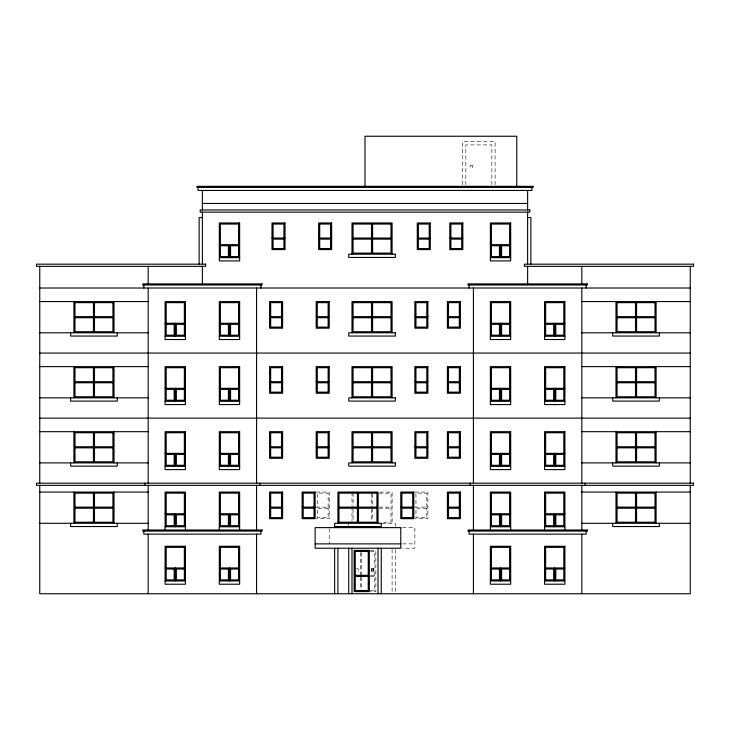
<?xml version="1.0" encoding="UTF-8"?>
<svg xmlns="http://www.w3.org/2000/svg" width="730" height="730" viewBox="0 0 730 730"><rect width="100%" height="100%" fill="white"/><g stroke="black" fill="none" stroke-linecap="round" stroke-linejoin="round"><path stroke-width="0.55" stroke-dasharray="3.65 2.74" d="M316.209 492.066L329.221 492.066L329.221 518.683L316.209 518.683M379.846 492.066L392.101 492.066L392.101 523.291M414.868 492.066L427.88 492.066L427.88 518.683L414.868 518.683M379.098 493.152L391.015 493.152L391.015 522.205L382.347 522.205M316.209 507.131L329.221 507.131M379.098 507.131L391.015 507.131M414.868 507.131L427.88 507.131M379.098 508.217L391.015 508.217M382.073 523.291L395.359 523.291L395.359 526.54M402.476 527.626L414.868 527.626L414.868 548.221L402.476 548.221M402.476 543.886L414.868 543.886M370.42 550.393L375.84 550.393L375.84 591.592L370.42 591.592M370.42 551.479L374.755 551.479L374.755 567.374M356.331 568.825L358.494 568.825L358.494 570.988L356.331 570.988M370.42 575.331L374.755 575.331M370.42 576.408L374.755 576.408M370.42 590.506L374.755 590.506L374.755 571.918M495.095 184.781L495.095 141.666L462.574 141.666L462.574 184.781M491.847 184.763L491.847 144.914L465.831 144.914L465.831 184.763M426.795 507.131L426.795 493.152L415.954 493.152L415.954 507.131M395.359 549.508L395.359 592.623M392.101 549.361L392.101 592.623M372.592 494.219L372.592 507.131M372.592 508.217L372.592 521.129M371.506 493.152L371.506 507.131M371.506 509.294L371.506 522.205M361.751 552.592L361.751 576.006M361.751 577.12L361.751 590.506M360.666 552.619L360.666 575.997M360.666 577.111L360.666 589.365M353.074 493.152L353.074 506.054M353.074 509.294L353.074 521.129M351.988 492.066L351.988 505.443M351.988 506.556L351.988 521.056M348.739 523.291L348.739 525.454M329.221 528.712L329.221 543.886M328.135 507.131L328.135 493.152L317.295 493.152L317.295 507.131M472.328 165.518L470.166 165.518L470.166 167.681L472.328 167.681L472.328 165.518M328.135 508.217L317.295 508.217L317.295 517.597L328.135 517.597L328.135 508.217M426.795 508.217L415.954 508.217L415.954 517.597L426.795 517.597L426.795 508.217"/><path stroke-width="1.09" d="M202.374 203.46L527.626 203.46M202.374 217.558L199.126 217.558L199.126 264.068M527.626 217.558L530.874 217.558L530.874 264.068M272.007 238.044L285.019 238.044M318.627 238.044L331.639 238.044M353.074 238.044L391.015 238.044M417.286 238.044L430.298 238.044M449.808 238.044L462.82 238.044M353.074 239.13L391.015 239.13M219.319 244.66L239.641 244.66M490.359 244.66L510.681 244.66M219.319 257.672L239.641 257.672M490.359 257.672L510.681 257.672M39.748 288.022L690.252 288.022M39.748 301.581L148.172 301.581M581.828 301.581L690.252 301.581M74.989 316.647L112.931 316.647M269.598 316.647L282.601 316.647M316.209 316.647L329.221 316.647M353.074 316.647L391.015 316.647M414.868 316.647L427.88 316.647M447.399 316.647L460.402 316.647M617.069 316.647L655.011 316.647M74.989 317.732L112.931 317.732M353.074 317.732L391.015 317.732M617.069 317.732L655.011 317.732M165.108 323.262L185.438 323.262M219.319 323.262L239.641 323.262M490.359 323.262L510.681 323.262M544.562 323.262L564.892 323.262M39.748 332.798L148.172 332.798M581.828 332.798L690.252 332.798M165.108 336.265L185.438 336.265M219.319 336.265L239.641 336.265M490.359 336.265L510.681 336.265M544.562 336.265L564.892 336.265M39.748 353.074L690.252 353.074M39.748 366.624L148.172 366.624M581.828 366.624L690.252 366.624M74.989 381.699L112.931 381.699M269.598 381.699L282.601 381.699M316.209 381.699L329.221 381.699M353.074 381.699L391.015 381.699M414.868 381.699L427.88 381.699M447.399 381.699L460.402 381.699M617.069 381.699L655.011 381.699M74.989 382.785L112.931 382.785M353.074 382.785L391.015 382.785M617.069 382.785L655.011 382.785M165.108 388.305L185.438 388.305M219.319 388.305L239.641 388.305M490.359 388.305L510.681 388.305M544.562 388.305L564.892 388.305M39.748 397.85L148.172 397.85M581.828 397.85L690.252 397.85M165.108 401.317L185.438 401.317M219.319 401.317L239.641 401.317M490.359 401.317L510.681 401.317M544.562 401.317L564.892 401.317M39.748 418.126L690.252 418.126M39.748 431.676L148.172 431.676M581.828 431.676L690.252 431.676M74.989 446.742L112.931 446.742M269.598 446.742L282.601 446.742M316.209 446.742L329.221 446.742M353.074 446.742L391.015 446.742M414.868 446.742L427.88 446.742M447.399 446.742L460.402 446.742M617.069 446.742L655.011 446.742M74.989 447.828L112.931 447.828M353.074 447.828L391.015 447.828M617.069 447.828L655.011 447.828M165.108 453.357L185.438 453.357M219.319 453.357L239.641 453.357M490.359 453.357L510.681 453.357M544.562 453.357L564.892 453.357M39.748 462.902L148.172 462.902M581.828 462.902L690.252 462.902M165.108 466.37L185.438 466.37M219.319 466.37L239.641 466.37M490.359 466.37L510.681 466.37M544.562 466.37L564.892 466.37M39.748 492.066L148.172 492.066M581.828 492.066L690.252 492.066M74.989 507.131L112.931 507.131M269.598 507.131L282.601 507.131M302.12 507.131L315.132 507.131M338.985 507.131L376.926 507.131M400.779 507.131L413.791 507.131M447.399 507.131L460.402 507.131M617.069 507.131L655.011 507.131M74.989 508.217L112.931 508.217M338.985 508.217L376.926 508.217M617.069 508.217L655.011 508.217M165.108 513.747L185.438 513.747M219.319 513.747L239.641 513.747M490.359 513.747L510.681 513.747M544.562 513.747L564.892 513.747M39.748 523.291L148.172 523.291M581.828 523.291L690.252 523.291M165.108 526.759L185.438 526.759M219.319 526.759L239.641 526.759M490.359 526.759L510.681 526.759M544.562 526.759L564.892 526.759M315.132 543.886L400.779 543.886M165.108 567.958L185.438 567.958M219.319 567.958L239.641 567.958M490.359 567.958L510.681 567.958M544.562 567.958L564.892 567.958M355.245 575.331L368.248 575.331M355.245 576.408L368.248 576.408M165.108 580.961L185.438 580.961M219.319 580.961L239.641 580.961M490.359 580.961L510.681 580.961M544.562 580.961L564.892 580.961M690.252 266.34L690.252 483.169M690.252 485.34L690.252 593.755L39.748 593.755L39.748 485.34M659.345 332.798L659.345 336.055L612.735 336.055L612.735 332.798M659.345 397.85L659.345 401.099L612.735 401.099L612.735 397.85M659.345 462.902L659.345 466.151L612.735 466.151L612.735 462.902M659.345 523.291L659.345 526.54L612.735 526.54L612.735 523.291M656.097 301.581L656.097 332.798M656.097 366.624L656.097 397.85M656.097 431.676L656.097 462.902M656.097 492.066L656.097 523.291M636.578 302.658L636.578 331.712M636.578 367.71L636.578 396.764M636.578 432.762L636.578 461.816M636.578 493.152L636.578 522.205M635.502 302.658L635.502 331.712M635.502 367.71L635.502 396.764M635.502 432.762L635.502 461.816M635.502 493.152L635.502 522.205M615.983 301.581L615.983 332.798M615.983 366.624L615.983 397.85M615.983 431.676L615.983 462.902M615.983 492.066L615.983 523.291M586.172 284.992L586.172 288.022M586.172 531.093L586.172 534.132L469.08 534.132L469.08 531.093M585.086 483.169L585.086 485.34M581.828 266.34L581.828 283.906M581.828 288.022L581.828 483.169M581.828 485.34L581.828 530.007M581.828 534.132L581.828 593.755M564.892 530.007L564.892 492.066L544.562 492.066L544.562 530.007M563.806 323.262L563.806 302.658L545.648 302.658L545.648 323.262M563.806 388.305L563.806 367.71L545.648 367.71L545.648 388.305M563.806 453.357L563.806 432.762L545.648 432.762L545.648 453.357M563.806 513.747L563.806 493.152L545.648 493.152L545.648 513.747M563.806 567.958L563.806 547.354L545.648 547.354L545.648 567.958M554.727 323.262L554.727 336.265M554.727 388.305L554.727 401.317M554.727 453.357L554.727 466.37M554.727 513.747L554.727 526.759M554.727 567.958L554.727 580.961M531.96 187.418L531.96 190.448L198.04 190.448L198.04 187.418M527.626 190.448L527.626 209.966M527.626 212.138L527.626 264.169M527.626 266.34L527.626 284.773M516.785 187.062L516.785 136.245L365 136.245L365 187.062M510.681 530.007L510.681 492.066L490.359 492.066L490.359 530.007M509.604 244.66L509.604 224.055L491.436 224.055L491.436 244.66M509.604 323.262L509.604 302.658L491.436 302.658L491.436 323.262M509.604 388.305L509.604 367.71L491.436 367.71L491.436 388.305M509.604 453.357L509.604 432.762L491.436 432.762L491.436 453.357M509.604 513.747L509.604 493.152L491.436 493.152L491.436 513.747M509.604 567.958L509.604 547.354L491.436 547.354L491.436 567.958M500.515 244.66L500.515 257.672M500.515 323.262L500.515 336.265M500.515 388.305L500.515 401.317M500.515 453.357L500.515 466.37M500.515 513.747L500.515 526.759M500.515 567.958L500.515 580.961M473.414 288.022L473.414 483.169M473.414 485.34L473.414 530.007M473.414 534.132L473.414 593.755M470.166 483.169L470.166 485.34M469.08 284.992L469.08 288.022M461.734 238.044L461.734 224.055L450.894 224.055L450.894 238.044M459.325 316.647L459.325 302.658L448.485 302.658L448.485 316.647M459.325 381.699L459.325 367.71L448.485 367.71L448.485 381.699M459.325 446.742L459.325 432.762L448.485 432.762L448.485 446.742M459.325 507.131L459.325 493.152L448.485 493.152L448.485 507.131M429.213 238.044L429.213 224.055L418.372 224.055L418.372 238.044M426.795 316.647L426.795 302.658L415.954 302.658L415.954 316.647M426.795 381.699L426.795 367.71L415.954 367.71L415.954 381.699M426.795 446.742L426.795 432.762L415.954 432.762L415.954 446.742M412.705 507.131L412.705 493.152L401.865 493.152L401.865 507.131M392.101 254.195L392.101 222.978L351.988 222.978L351.988 254.195M392.101 332.798L392.101 301.581L351.988 301.581L351.988 332.798M392.101 397.85L392.101 366.624L351.988 366.624L351.988 397.85M392.101 462.902L392.101 431.676L351.988 431.676L351.988 462.902M381.261 548.376L381.261 593.755M378.012 523.291L378.012 492.066L337.899 492.066L337.899 523.291M378.012 548.221L378.012 593.755M372.592 224.055L372.592 253.118M372.592 302.658L372.592 331.712M372.592 367.71L372.592 396.764M372.592 432.762L372.592 461.816M371.506 224.055L371.506 253.118M371.506 302.658L371.506 331.712M371.506 367.71L371.506 396.764M371.506 432.762L371.506 461.816M358.494 493.152L358.494 522.205M357.408 493.152L357.408 522.205M351.988 548.221L351.988 593.755M348.739 548.221L348.739 593.755M337.899 548.221L337.899 593.755M334.641 548.376L334.641 593.755M330.553 238.044L330.553 224.055L319.713 224.055L319.713 238.044M328.135 316.647L328.135 302.658L317.295 302.658L317.295 316.647M328.135 381.699L328.135 367.71L317.295 367.71L317.295 381.699M328.135 446.742L328.135 432.762L317.295 432.762L317.295 446.742M314.046 507.131L314.046 493.152L303.205 493.152L303.205 507.131M283.934 238.044L283.934 224.055L273.093 224.055L273.093 238.044M281.515 316.647L281.515 302.658L270.675 302.658L270.675 316.647M281.515 381.699L281.515 367.71L270.675 367.71L270.675 381.699M281.515 446.742L281.515 432.762L270.675 432.762L270.675 446.742M281.515 507.131L281.515 493.152L270.675 493.152L270.675 507.131M260.92 284.992L260.92 288.022M260.92 531.093L260.92 534.132L143.828 534.132L143.828 531.093M259.834 483.169L259.834 485.34M256.586 288.022L256.586 483.169M256.586 485.34L256.586 530.007M256.586 534.132L256.586 593.755M239.641 530.007L239.641 492.066L219.319 492.066L219.319 530.007M238.564 244.66L238.564 224.055L220.396 224.055L220.396 244.66M238.564 323.262L238.564 302.658L220.396 302.658L220.396 323.262M238.564 388.305L238.564 367.71L220.396 367.71L220.396 388.305M238.564 453.357L238.564 432.762L220.396 432.762L220.396 453.357M238.564 513.747L238.564 493.152L220.396 493.152L220.396 513.747M238.564 567.958L238.564 547.354L220.396 547.354L220.396 567.958M229.485 244.66L229.485 257.672M229.485 323.262L229.485 336.265M229.485 388.305L229.485 401.317M229.485 453.357L229.485 466.37M229.485 513.747L229.485 526.759M229.485 567.958L229.485 580.961M202.374 190.448L202.374 209.966M202.374 212.138L202.374 264.169M202.374 266.34L202.374 284.773M185.438 530.007L185.438 492.066L165.108 492.066L165.108 530.007M184.352 323.262L184.352 302.658L166.194 302.658L166.194 323.262M184.352 388.305L184.352 367.71L166.194 367.71L166.194 388.305M184.352 453.357L184.352 432.762L166.194 432.762L166.194 453.357M184.352 513.747L184.352 493.152L166.194 493.152L166.194 513.747M184.352 567.958L184.352 547.354L166.194 547.354L166.194 567.958M175.273 323.262L175.273 336.265M175.273 388.305L175.273 401.317M175.273 453.357L175.273 466.37M175.273 513.747L175.273 526.759M175.273 567.958L175.273 580.961M148.172 266.34L148.172 283.906M148.172 288.022L148.172 483.169M148.172 485.34L148.172 530.007M148.172 534.132L148.172 593.755M144.914 483.169L144.914 485.34M143.828 284.992L143.828 288.022M117.265 332.798L117.265 336.055L70.655 336.055L70.655 332.798M117.265 397.85L117.265 401.099L70.655 401.099L70.655 397.85M117.265 462.902L117.265 466.151L70.655 466.151L70.655 462.902M117.265 523.291L117.265 526.54L70.655 526.54L70.655 523.291M114.017 301.581L114.017 332.798M114.017 366.624L114.017 397.85M114.017 431.676L114.017 462.902M114.017 492.066L114.017 523.291M94.498 302.658L94.498 331.712M94.498 367.71L94.498 396.764M94.498 432.762L94.498 461.816M94.498 493.152L94.498 522.205M93.422 302.658L93.422 331.712M93.422 367.71L93.422 396.764M93.422 432.762L93.422 461.816M93.422 493.152L93.422 522.205M73.903 301.581L73.903 332.798M73.903 366.624L73.903 397.85M73.903 431.676L73.903 462.902M73.903 492.066L73.903 523.291M39.748 266.34L39.748 483.169M533.046 186.332L196.954 186.332L196.954 187.418L533.046 187.418L533.046 186.332M529.788 209.966L200.212 209.966L200.212 212.138L529.788 212.138L529.788 209.966M239.641 222.978L219.319 222.978L219.319 260.92L239.641 260.92L239.641 222.978M285.019 222.978L272.007 222.978L272.007 249.587L285.019 249.587L285.019 222.978M331.639 222.978L318.627 222.978L318.627 249.587L331.639 249.587L331.639 222.978M430.298 222.978L417.286 222.978L417.286 249.587L430.298 249.587L430.298 222.978M462.82 222.978L449.808 222.978L449.808 249.587L462.82 249.587L462.82 222.978M510.681 222.978L490.359 222.978L490.359 260.92L510.681 260.92L510.681 222.978M391.015 224.055L353.074 224.055L353.074 253.118L391.015 253.118L391.015 224.055M283.934 239.13L273.093 239.13L273.093 248.51L283.934 248.51L283.934 239.13M330.553 239.13L319.713 239.13L319.713 248.51L330.553 248.51L330.553 239.13M429.213 239.13L418.372 239.13L418.372 248.51L429.213 248.51L429.213 239.13M461.734 239.13L450.894 239.13L450.894 248.51L461.734 248.51L461.734 239.13M228.399 245.745L220.396 245.745L220.396 256.586L228.399 256.586L228.399 245.745M238.564 245.745L230.561 245.745L230.561 256.586L238.564 256.586L238.564 245.745M499.439 245.745L491.436 245.745L491.436 256.586L499.439 256.586L499.439 245.745M509.604 245.745L501.601 245.745L501.601 256.586L509.604 256.586L509.604 245.745M395.359 254.195L348.739 254.195L348.739 257.453L395.359 257.453L395.359 254.195M205.632 264.169L36.5 264.169L36.5 266.34L205.632 266.34L205.632 264.169M693.5 264.169L524.368 264.169L524.368 266.34L693.5 266.34L693.5 264.169M262.006 283.906L142.751 283.906L142.751 284.992L262.006 284.992L262.006 283.906M587.248 283.906L467.994 283.906L467.994 284.992L587.248 284.992L587.248 283.906M185.438 301.581L165.108 301.581L165.108 339.523L185.438 339.523L185.438 301.581M239.641 301.581L219.319 301.581L219.319 339.523L239.641 339.523L239.641 301.581M282.601 301.581L269.598 301.581L269.598 328.19L282.601 328.19L282.601 301.581M329.221 301.581L316.209 301.581L316.209 328.19L329.221 328.19L329.221 301.581M427.88 301.581L414.868 301.581L414.868 328.19L427.88 328.19L427.88 301.581M460.402 301.581L447.399 301.581L447.399 328.19L460.402 328.19L460.402 301.581M510.681 301.581L490.359 301.581L490.359 339.523L510.681 339.523L510.681 301.581M564.892 301.581L544.562 301.581L544.562 339.523L564.892 339.523L564.892 301.581M112.931 302.658L74.989 302.658L74.989 331.712L112.931 331.712L112.931 302.658M391.015 302.658L353.074 302.658L353.074 331.712L391.015 331.712L391.015 302.658M655.011 302.658L617.069 302.658L617.069 331.712L655.011 331.712L655.011 302.658M281.515 317.732L270.675 317.732L270.675 327.113L281.515 327.113L281.515 317.732M328.135 317.732L317.295 317.732L317.295 327.113L328.135 327.113L328.135 317.732M426.795 317.732L415.954 317.732L415.954 327.113L426.795 327.113L426.795 317.732M459.325 317.732L448.485 317.732L448.485 327.113L459.325 327.113L459.325 317.732M174.187 324.348L166.194 324.348L166.194 335.189L174.187 335.189L174.187 324.348M184.352 324.348L176.359 324.348L176.359 335.189L184.352 335.189L184.352 324.348M228.399 324.348L220.396 324.348L220.396 335.189L228.399 335.189L228.399 324.348M238.564 324.348L230.561 324.348L230.561 335.189L238.564 335.189L238.564 324.348M499.439 324.348L491.436 324.348L491.436 335.189L499.439 335.189L499.439 324.348M509.604 324.348L501.601 324.348L501.601 335.189L509.604 335.189L509.604 324.348M553.641 324.348L545.648 324.348L545.648 335.189L553.641 335.189L553.641 324.348M563.806 324.348L555.813 324.348L555.813 335.189L563.806 335.189L563.806 324.348M395.359 332.798L348.739 332.798L348.739 336.055L395.359 336.055L395.359 332.798M185.438 366.624L165.108 366.624L165.108 404.575L185.438 404.575L185.438 366.624M239.641 366.624L219.319 366.624L219.319 404.575L239.641 404.575L239.641 366.624M282.601 366.624L269.598 366.624L269.598 393.242L282.601 393.242L282.601 366.624M329.221 366.624L316.209 366.624L316.209 393.242L329.221 393.242L329.221 366.624M427.88 366.624L414.868 366.624L414.868 393.242L427.88 393.242L427.88 366.624M460.402 366.624L447.399 366.624L447.399 393.242L460.402 393.242L460.402 366.624M510.681 366.624L490.359 366.624L490.359 404.575L510.681 404.575L510.681 366.624M564.892 366.624L544.562 366.624L544.562 404.575L564.892 404.575L564.892 366.624M112.931 367.71L74.989 367.71L74.989 396.764L112.931 396.764L112.931 367.71M391.015 367.71L353.074 367.71L353.074 396.764L391.015 396.764L391.015 367.71M655.011 367.71L617.069 367.71L617.069 396.764L655.011 396.764L655.011 367.71M281.515 382.785L270.675 382.785L270.675 392.156L281.515 392.156L281.515 382.785M328.135 382.785L317.295 382.785L317.295 392.156L328.135 392.156L328.135 382.785M426.795 382.785L415.954 382.785L415.954 392.156L426.795 392.156L426.795 382.785M459.325 382.785L448.485 382.785L448.485 392.156L459.325 392.156L459.325 382.785M174.187 389.391L166.194 389.391L166.194 400.232L174.187 400.232L174.187 389.391M184.352 389.391L176.359 389.391L176.359 400.232L184.352 400.232L184.352 389.391M228.399 389.391L220.396 389.391L220.396 400.232L228.399 400.232L228.399 389.391M238.564 389.391L230.561 389.391L230.561 400.232L238.564 400.232L238.564 389.391M499.439 389.391L491.436 389.391L491.436 400.232L499.439 400.232L499.439 389.391M509.604 389.391L501.601 389.391L501.601 400.232L509.604 400.232L509.604 389.391M553.641 389.391L545.648 389.391L545.648 400.232L553.641 400.232L553.641 389.391M563.806 389.391L555.813 389.391L555.813 400.232L563.806 400.232L563.806 389.391M395.359 397.85L348.739 397.85L348.739 401.099L395.359 401.099L395.359 397.85M185.438 431.676L165.108 431.676L165.108 469.618L185.438 469.618L185.438 431.676M239.641 431.676L219.319 431.676L219.319 469.618L239.641 469.618L239.641 431.676M282.601 431.676L269.598 431.676L269.598 458.294L282.601 458.294L282.601 431.676M329.221 431.676L316.209 431.676L316.209 458.294L329.221 458.294L329.221 431.676M427.88 431.676L414.868 431.676L414.868 458.294L427.88 458.294L427.88 431.676M460.402 431.676L447.399 431.676L447.399 458.294L460.402 458.294L460.402 431.676M510.681 431.676L490.359 431.676L490.359 469.618L510.681 469.618L510.681 431.676M564.892 431.676L544.562 431.676L544.562 469.618L564.892 469.618L564.892 431.676M112.931 432.762L74.989 432.762L74.989 461.816L112.931 461.816L112.931 432.762M391.015 432.762L353.074 432.762L353.074 461.816L391.015 461.816L391.015 432.762M655.011 432.762L617.069 432.762L617.069 461.816L655.011 461.816L655.011 432.762M281.515 447.828L270.675 447.828L270.675 457.208L281.515 457.208L281.515 447.828M328.135 447.828L317.295 447.828L317.295 457.208L328.135 457.208L328.135 447.828M426.795 447.828L415.954 447.828L415.954 457.208L426.795 457.208L426.795 447.828M459.325 447.828L448.485 447.828L448.485 457.208L459.325 457.208L459.325 447.828M174.187 454.443L166.194 454.443L166.194 465.284L174.187 465.284L174.187 454.443M184.352 454.443L176.359 454.443L176.359 465.284L184.352 465.284L184.352 454.443M228.399 454.443L220.396 454.443L220.396 465.284L228.399 465.284L228.399 454.443M238.564 454.443L230.561 454.443L230.561 465.284L238.564 465.284L238.564 454.443M499.439 454.443L491.436 454.443L491.436 465.284L499.439 465.284L499.439 454.443M509.604 454.443L501.601 454.443L501.601 465.284L509.604 465.284L509.604 454.443M553.641 454.443L545.648 454.443L545.648 465.284L553.641 465.284L553.641 454.443M563.806 454.443L555.813 454.443L555.813 465.284L563.806 465.284L563.806 454.443M395.359 462.902L348.739 462.902L348.739 466.151L395.359 466.151L395.359 462.902M693.5 483.169L36.5 483.169L36.5 485.34L693.5 485.34L693.5 483.169M282.601 492.066L269.598 492.066L269.598 518.683L282.601 518.683L282.601 492.066M315.132 492.066L302.12 492.066L302.12 518.683L315.132 518.683L315.132 492.066M413.791 492.066L400.779 492.066L400.779 518.683L413.791 518.683L413.791 492.066M460.402 492.066L447.399 492.066L447.399 518.683L460.402 518.683L460.402 492.066M112.931 493.152L74.989 493.152L74.989 522.205L112.931 522.205L112.931 493.152M376.926 493.152L338.985 493.152L338.985 522.205L376.926 522.205L376.926 493.152M655.011 493.152L617.069 493.152L617.069 522.205L655.011 522.205L655.011 493.152M281.515 508.217L270.675 508.217L270.675 517.597L281.515 517.597L281.515 508.217M314.046 508.217L303.205 508.217L303.205 517.597L314.046 517.597L314.046 508.217M412.705 508.217L401.865 508.217L401.865 517.597L412.705 517.597L412.705 508.217M459.325 508.217L448.485 508.217L448.485 517.597L459.325 517.597L459.325 508.217M174.187 514.832L166.194 514.832L166.194 525.673L174.187 525.673L174.187 514.832M184.352 514.832L176.359 514.832L176.359 525.673L184.352 525.673L184.352 514.832M228.399 514.832L220.396 514.832L220.396 525.673L228.399 525.673L228.399 514.832M238.564 514.832L230.561 514.832L230.561 525.673L238.564 525.673L238.564 514.832M499.439 514.832L491.436 514.832L491.436 525.673L499.439 525.673L499.439 514.832M509.604 514.832L501.601 514.832L501.601 525.673L509.604 525.673L509.604 514.832M553.641 514.832L545.648 514.832L545.648 525.673L553.641 525.673L553.641 514.832M563.806 514.832L555.813 514.832L555.813 525.673L563.806 525.673L563.806 514.832M381.261 523.291L334.641 523.291L334.641 526.54L381.261 526.54L381.261 523.291M400.779 527.626L315.132 527.626L315.132 548.221L400.779 548.221L400.779 527.626M262.006 530.007L142.751 530.007L142.751 531.093L262.006 531.093L262.006 530.007M587.248 530.007L467.994 530.007L467.994 531.093L587.248 531.093L587.248 530.007M185.438 546.268L165.108 546.268L165.108 584.219L185.438 584.219L185.438 546.268M239.641 546.268L219.319 546.268L219.319 584.219L239.641 584.219L239.641 546.268M510.681 546.268L490.359 546.268L490.359 584.219L510.681 584.219L510.681 546.268M564.892 546.268L544.562 546.268L544.562 584.219L564.892 584.219L564.892 546.268M369.334 550.393L354.159 550.393L354.159 591.592L369.334 591.592L369.334 550.393M368.248 551.479L355.245 551.479L355.245 590.506L368.248 590.506L368.248 551.479M373.669 568.825L371.506 568.825L371.506 570.988L373.669 570.988L373.669 568.825M174.187 569.035L166.194 569.035L166.194 579.885L174.187 579.885L174.187 569.035M184.352 569.035L176.359 569.035L176.359 579.885L184.352 579.885L184.352 569.035M228.399 569.035L220.396 569.035L220.396 579.885L228.399 579.885L228.399 569.035M238.564 569.035L230.561 569.035L230.561 579.885L238.564 579.885L238.564 569.035M499.439 569.035L491.436 569.035L491.436 579.885L499.439 579.885L499.439 569.035M509.604 569.035L501.601 569.035L501.601 579.885L509.604 579.885L509.604 569.035M553.641 569.035L545.648 569.035L545.648 579.885L553.641 579.885L553.641 569.035M563.806 569.035L555.813 569.035L555.813 579.885L563.806 579.885L563.806 569.035"/></g></svg>
